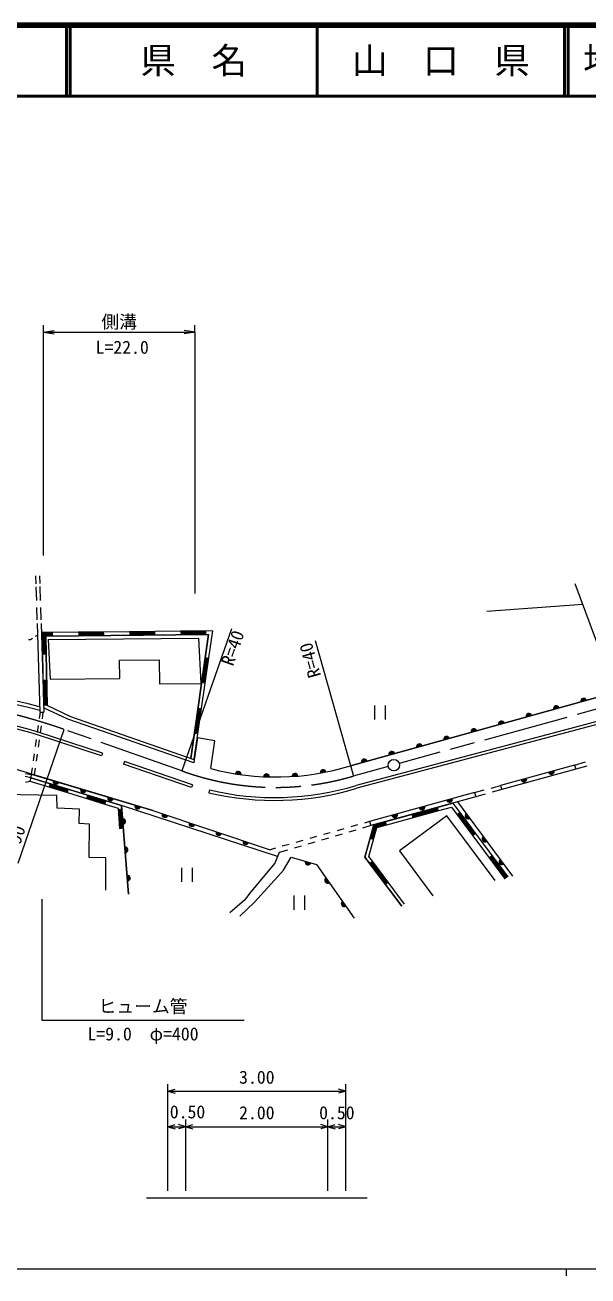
# Model space of a CAD drawing. Units: millimetres, scale not verified. Extents: x 40000 to 680000, y 20000 to 380000.
# Drawn here: x 291918 to 371046, y 204000 to 380000 of the extents above; entities that cross this region are included whole.
import ezdxf
from ezdxf.enums import TextEntityAlignment as Align

# ---------------------------------------------------------------- set-up
doc = ezdxf.new("R2010")
doc.units = ezdxf.units.MM
doc.header["$LTSCALE"] = 1000
doc.linetypes.add('CHAIN', pattern=[18.5, 12, -1.5, 3.5, -1.5])
for name, color, linetype, lineweight in [('M-BGD', 7, 'Continuous', 13), ('M-BMK', 2, 'CHAIN', 13), ('M-BMK-HTXT', 7, 'Continuous', 13), ('M-BMK-SRVR', 3, 'Continuous', 13), ('M-STR-HTXT', 7, 'Continuous', 13), ('M-TTL', 2, 'Continuous', 140), ('M-TTL-BAND', 7, 'Continuous', 13), ('M-TTL-LINE', 7, 'Continuous', 50)]:
    doc.layers.add(name, color=color, linetype=linetype, lineweight=lineweight)
doc.layers.add('M-TTL-TXT', color=7, linetype='Continuous')
doc.styles.add('ＭＳ ゴシック', font='')
doc.styles.get('ＭＳ ゴシック').set_extended_font_data('MS Gothic')

# ---------------------------------------------------------------- blocks, each defined once
blk = doc.blocks.new('ﾌﾟﾛｯﾄﾏｰｸ-02')
at = {"color": 3, "linetype": 'Continuous', "lineweight": 13}
blk.add_circle((0, 0), 0.5, dxfattribs=at)
blk = doc.blocks.new('open_arrow')
at = {"color": 0, "linetype": 'Continuous', "lineweight": -2}
blk.add_lwpolyline([(7.5, 1.25), (0, 0), (7.5, -1.25)], dxfattribs=at)

msp = doc.modelspace()

# ---------------------------------------------------------------- linework, layer by layer
at = {"layer": 'M-BGD'}
for p, q in [((293406, 302485), (293440, 301387)), ((293453, 300976), (293513, 299016)), ((293956, 302502), (293990, 301404)), ((294002, 300993), (294062, 299033)), ((369209, 301437), (372799, 291717)), ((293542, 298054), (293595, 296308)), ((294092, 298070), (294145, 296325)), ((370308, 298460), (356827, 297500)), ((293611, 295786), (293992, 283325)), ((294161, 295803), (294542, 283342)), ((293390, 293995), (293661, 294164)), ((299421, 294575), (294307, 294526)), ((294307, 294526), (294370, 291445)), ((295829, 294490), (294358, 294476)), ((294358, 294476), (294420, 291446)), ((295830, 294440), (294409, 294427)), ((294409, 294427), (294470, 291447)), ((295830, 294390), (294460, 294377)), ((294460, 294377), (294520, 291448)), ((295831, 294340), (294511, 294328)), ((294511, 294328), (294570, 291449)), ((295831, 294290), (294562, 294278)), ((294562, 294278), (294620, 291450)), ((295832, 294240), (294613, 294229)), ((294613, 294229), (294670, 291451)), ((295832, 294190), (294664, 294179)), ((294664, 294179), (294720, 291452)), ((295833, 294140), (294715, 294130)), ((294715, 294130), (294770, 291453)), ((295833, 294090), (294766, 294080)), ((294766, 294080), (294820, 291454)), ((294817, 294031), (317719, 294254)), ((317719, 294254), (294817, 294031)), ((295016, 284271), (294817, 294031)), ((294817, 294031), (295016, 284271)), ((306606, 294646), (299421, 294575)), ((303014, 294561), (299422, 294525)), ((303015, 294511), (299422, 294475)), ((303015, 294461), (299423, 294425)), ((303016, 294411), (299423, 294375)), ((303016, 294361), (299424, 294325)), ((303017, 294311), (299424, 294275)), ((303017, 294261), (299425, 294225)), ((303018, 294211), (299425, 294175)), ((303018, 294161), (299426, 294125)), ((313791, 294716), (306606, 294646)), ((310199, 294631), (306607, 294596)), ((310200, 294581), (306607, 294546)), ((310200, 294531), (306608, 294496)), ((310201, 294481), (306608, 294446)), ((310201, 294431), (306609, 294396)), ((310202, 294381), (306609, 294346)), ((310202, 294331), (306610, 294296)), ((310203, 294281), (306610, 294246)), ((310203, 294231), (306611, 294196)), ((318297, 294760), (313791, 294716)), ((317384, 294701), (313792, 294666)), ((317385, 294651), (313792, 294616)), ((317385, 294601), (313793, 294566)), ((317386, 294551), (313793, 294516)), ((317386, 294501), (313794, 294466)), ((317387, 294451), (313794, 294416)), ((317387, 294401), (313795, 294366)), ((317388, 294351), (313795, 294316)), ((317388, 294301), (313796, 294266)), ((317719, 294254), (315210, 276800)), ((315210, 276800), (317719, 294254)), ((317750, 290954), (318297, 294760)), ((292409, 293545), (292695, 293562)), ((292695, 293562), (292966, 293731)), ((295181, 293555), (316364, 293741)), ((295181, 293555), (295427, 287957)), ((316693, 287363), (316364, 293741)), ((294370, 291445), (294516, 284261)), ((305207, 290643), (310766, 290692)), ((305229, 288043), (305207, 290643)), ((310766, 290692), (310796, 287312)), ((316727, 283841), (317750, 290954)), ((316793, 287462), (317304, 291018)), ((316843, 287454), (317354, 291011)), ((316892, 287447), (317403, 291003)), ((316942, 287440), (317453, 290996)), ((316991, 287433), (317502, 290989)), ((317041, 287426), (317552, 290982)), ((317090, 287419), (317601, 290975)), ((317140, 287412), (317651, 290968)), ((317189, 287405), (317700, 290961)), ((294493, 287854), (294566, 284262)), ((294543, 287855), (294616, 284263)), ((294593, 287856), (294666, 284264)), ((294643, 287857), (294716, 284265)), ((294693, 287858), (294766, 284266)), ((294743, 287859), (294816, 284267)), ((294793, 287860), (294866, 284268)), ((294843, 287861), (294916, 284269)), ((294893, 287862), (294966, 284270)), ((295427, 287957), (305229, 288043)), ((310796, 287312), (316693, 287363)), ((376260, 286490), (337656, 275775)), ((337656, 275775), (376260, 286490)), ((297935, 282328), (294523, 283918)), ((298376, 282683), (295016, 284271)), ((315705, 276729), (316727, 283841)), ((315771, 280349), (316282, 283905)), ((315820, 280342), (316331, 283898)), ((315870, 280335), (316381, 283891)), ((315919, 280328), (316430, 283884)), ((315969, 280321), (316480, 283877)), ((316018, 280314), (316529, 283870)), ((316068, 280307), (316579, 283863)), ((316117, 280299), (316628, 283856)), ((316167, 280292), (316678, 283848)), ((341018, 284285), (341018, 282285)), ((342518, 284285), (342518, 282285)), ((294035, 283326), (293908, 282434)), ((293992, 283325), (294542, 283342)), ((294441, 283338), (294305, 282382)), ((315652, 276201), (297935, 282328)), ((315710, 276626), (298376, 282683)), ((376652, 283176), (338448, 273004)), ((376754, 282790), (338551, 272617)), ((302662, 277163), (293517, 280186)), ((293767, 281444), (293627, 280454)), ((302787, 277542), (293643, 280566)), ((294164, 281392), (294023, 280402)), ((293486, 279464), (293345, 278474)), ((293883, 279412), (293742, 278422)), ((316147, 279693), (315710, 276626)), ((318589, 279299), (316147, 279693)), ((318019, 275388), (318589, 279299)), ((309883, 269483), (282984, 277556)), ((293205, 277483), (293064, 276493)), ((293601, 277432), (293460, 276442)), ((302787, 277542), (302662, 277163)), ((305886, 276365), (305756, 275987)), ((315449, 273092), (305886, 276365)), ((315710, 276626), (315652, 276201)), ((292781, 274494), (291989, 274646)), ((292796, 274611), (292728, 274097)), ((292923, 275503), (292796, 274611)), ((292796, 274611), (309883, 269483)), ((293320, 275451), (293184, 274495)), ((315320, 272714), (305756, 275987)), ((369159, 275887), (358770, 273020)), ((369159, 275887), (358770, 273020)), ((369319, 275309), (358930, 272442)), ((369159, 275887), (370717, 276317)), ((369159, 275887), (369319, 275309)), ((370876, 275739), (369319, 275309)), ((292728, 274097), (291925, 274251)), ((291968, 273484), (292582, 273619)), ((292728, 274097), (292582, 273619)), ((292582, 273619), (297869, 272006)), ((305468, 270210), (292728, 274097)), ((292728, 274097), (305468, 270210)), ((295240, 272860), (297883, 272054)), ((295255, 272908), (297898, 272102)), ((295269, 272956), (297912, 272149)), ((295284, 273004), (297927, 272197)), ((295298, 273051), (297942, 272245)), ((295313, 273099), (297956, 272293)), ((295328, 273147), (297971, 272341)), ((295342, 273195), (297985, 272389)), ((295357, 273243), (298000, 272436)), ((315449, 273092), (315320, 272714)), ((357420, 272648), (358770, 273020)), ((358770, 273020), (358930, 272442)), ((296391, 271605), (288685, 271728)), ((296440, 269819), (296391, 271605)), ((297869, 272006), (303155, 270393)), ((300526, 271247), (303170, 270441)), ((300541, 271295), (303184, 270489)), ((300556, 271343), (303199, 270537)), ((300570, 271391), (303213, 270585)), ((300585, 271439), (303228, 270632)), ((300599, 271487), (303243, 270680)), ((300614, 271534), (303257, 270728)), ((300629, 271582), (303272, 270776)), ((300643, 271630), (303286, 270824)), ((317860, 272375), (317768, 271986)), ((355105, 272009), (340355, 267939)), ((355105, 272009), (340356, 267934)), ((355265, 271431), (340516, 267361)), ((355105, 272009), (356456, 272382)), ((355105, 272009), (355265, 271431)), ((356615, 271803), (355265, 271431)), ((358930, 272442), (357579, 272069)), ((299572, 269697), (296440, 269819)), ((299523, 267642), (299572, 269697)), ((303155, 270393), (304994, 269832)), ((304994, 269832), (305200, 266922)), ((305055, 269682), (305250, 266926)), ((305104, 269686), (305300, 266929)), ((305154, 269689), (305350, 266933)), ((305204, 269693), (305400, 266936)), ((305254, 269696), (305450, 266940)), ((305304, 269700), (305500, 266943)), ((305354, 269703), (305550, 266947)), ((305404, 269707), (305599, 266950)), ((305454, 269711), (305649, 266954)), ((327423, 263030), (305468, 270210)), ((305468, 270210), (305699, 266958)), ((305468, 270210), (306478, 257705)), ((309883, 269483), (326386, 263976)), ((309883, 269483), (326392, 263974)), ((340957, 267482), (352042, 270541)), ((342786, 267468), (350074, 269480)), ((346310, 268908), (349954, 269913)), ((346323, 268859), (349968, 269865)), ((346337, 268811), (349981, 269817)), ((346350, 268763), (349994, 269769)), ((346363, 268715), (350008, 269721)), ((346377, 268667), (350021, 269672)), ((346390, 268618), (350034, 269624)), ((346403, 268570), (350048, 269576)), ((346417, 268522), (350061, 269528)), ((350074, 269480), (351845, 269968)), ((351845, 269968), (354852, 265924)), ((352042, 270541), (359766, 260156)), ((352042, 270541), (359766, 260156)), ((352701, 270723), (360447, 260248)), ((352701, 270723), (360447, 260248)), ((300991, 267569), (299523, 267642)), ((300934, 262890), (300991, 267569)), ((340356, 267934), (339625, 267727)), ((340356, 267934), (340518, 267356)), ((340997, 267441), (342666, 267902)), ((341038, 267401), (342679, 267854)), ((341078, 267360), (342692, 267806)), ((341119, 267319), (342706, 267757)), ((341160, 267279), (342719, 267709)), ((341200, 267238), (342732, 267661)), ((341241, 267198), (342746, 267613)), ((341282, 267157), (342759, 267565)), ((352636, 268988), (354892, 265954)), ((352676, 269017), (354933, 265984)), ((352717, 269047), (354973, 266014)), ((352757, 269077), (355013, 266044)), ((352797, 269107), (355053, 266073)), ((352837, 269137), (355093, 266103)), ((352877, 269167), (355133, 266133)), ((352917, 269196), (355173, 266163)), ((352957, 269226), (355213, 266193)), ((332890, 265819), (331928, 265546)), ((334814, 266364), (333852, 266091)), ((336476, 266167), (335516, 265885)), ((336739, 266909), (335776, 266637)), ((338394, 266732), (337435, 266450)), ((338663, 267455), (337701, 267182)), ((340518, 267356), (339354, 267014)), ((340957, 267482), (339695, 262926)), ((339695, 262926), (340957, 267482)), ((340242, 263029), (341363, 267076)), ((340465, 265521), (340997, 267441)), ((340513, 265508), (341038, 267401)), ((340562, 265494), (341078, 267360)), ((340610, 265481), (341119, 267319)), ((340658, 265468), (341160, 267279)), ((340706, 265454), (341200, 267238)), ((340754, 265441), (341241, 267198)), ((340803, 265427), (341282, 267157)), ((340851, 265414), (341322, 267116)), ((341322, 267116), (342772, 267516)), ((341363, 267076), (342786, 267468)), ((354852, 265924), (359365, 259857)), ((327117, 264183), (326386, 263976)), ((329042, 264728), (328080, 264455)), ((330719, 264474), (329760, 264192)), ((330966, 265273), (330004, 265001)), ((332638, 265039), (331679, 264756)), ((334557, 265603), (333597, 265321)), ((303271, 262836), (300934, 262890)), ((303271, 258302), (303271, 262836)), ((327637, 263567), (327045, 262078)), ((328801, 263910), (327637, 263567)), ((328230, 261101), (329307, 262944)), ((329307, 262944), (332879, 261900)), ((329307, 262944), (332879, 261900)), ((339695, 262926), (344873, 256016)), ((344873, 256016), (339695, 262926)), ((340739, 262366), (340242, 263029)), ((342846, 259221), (340579, 262246)), ((342886, 259251), (340619, 262276)), ((342926, 259281), (340659, 262306)), ((342966, 259311), (340699, 262336)), ((345273, 256316), (340739, 262366)), ((357149, 262921), (359405, 259887)), ((357189, 262950), (359445, 259917)), ((357229, 262980), (359485, 259947)), ((357269, 263010), (359525, 259977)), ((357309, 263040), (359565, 260006)), ((357349, 263070), (359605, 260036)), ((357389, 263100), (359645, 260066)), ((357429, 263129), (359686, 260096)), ((357470, 263159), (359726, 260126)), ((313905, 261434), (313905, 259434)), ((315405, 261434), (315405, 259434)), ((327045, 262078), (323663, 258035)), ((327431, 260188), (328230, 261101)), ((332879, 261900), (338196, 254349)), ((332879, 261900), (338196, 254349)), ((342646, 259071), (340379, 262096)), ((342686, 259101), (340419, 262126)), ((342726, 259131), (340459, 262156)), ((342766, 259161), (340499, 262186)), ((342806, 259191), (340539, 262216)), ((324185, 256599), (327431, 260188)), ((323663, 258035), (322783, 256893)), ((329683, 257534), (329683, 255534)), ((331183, 257534), (331183, 255534)), ((322783, 256893), (320728, 255115)), ((322114, 254642), (324185, 256599))]:
    msp.add_line(p, q, dxfattribs=at)
for points in [[(306478, 257705), (305468, 270210), (305424, 270224)], [(357992, 259633), (351217, 268757), (344535, 263796), (349235, 257466)]]:
    msp.add_lwpolyline(points, dxfattribs=at)
for centre, radius, start, end in [((266833, 182107), 105026, 75.01738, 89.59015), ((266833, 182107), 105526, 75.09899, 89.59162), ((370448, 284877), 400, 15.5118, 195.5118), ((370448, 284877), 300, 15.5118, 195.5118), ((268346, 194032), 89755, 73.70458, 87.10596), ((268346, 194032), 90155, 73.70458, 87.10596), ((366594, 283807), 400, 15.5118, 195.5118), ((366594, 283807), 300, 15.5118, 195.5118), ((366594, 283807), 200, 15.5118, 195.5118), ((366594, 283807), 100, 15.5118, 195.5118), ((370448, 284877), 200, 15.5118, 195.5118), ((370448, 284877), 100, 15.5118, 195.5118), ((358885, 281668), 400, 15.5118, 195.5118), ((358885, 281668), 300, 15.5118, 195.5118), ((358885, 281668), 200, 15.5118, 195.5118), ((358885, 281668), 100, 15.5118, 195.5118), ((362740, 282737), 400, 15.5118, 195.5118), ((362740, 282737), 300, 15.5118, 195.5118), ((362740, 282737), 200, 15.5118, 195.5118), ((362740, 282737), 100, 15.5118, 195.5118), ((351177, 279528), 400, 15.5118, 195.5118), ((355031, 280598), 400, 15.5118, 195.5118), ((355031, 280598), 300, 15.5118, 195.5118), ((355031, 280598), 200, 15.5118, 195.5118), ((355031, 280598), 100, 15.5118, 195.5118), ((347322, 278458), 400, 15.5118, 195.5118), ((347322, 278458), 300, 15.5118, 195.5118), ((347322, 278458), 200, 15.5118, 195.5118), ((347322, 278458), 100, 15.5118, 195.5118), ((351177, 279528), 300, 15.5118, 195.5118), ((351177, 279528), 200, 15.5118, 195.5118), ((351177, 279528), 100, 15.5118, 195.5118), ((339614, 276319), 400, 15.5118, 195.5118), ((339614, 276319), 300, 15.5118, 195.5118), ((339614, 276319), 200, 15.5118, 195.5118), ((339614, 276319), 100, 15.5118, 195.5118), ((343468, 277389), 400, 15.5118, 195.5118), ((343468, 277389), 300, 15.5118, 195.5118), ((343468, 277389), 200, 15.5118, 195.5118), ((343468, 277389), 100, 15.5118, 195.5118), ((327160, 309964), 35764, 255.19197, 287.07201), ((327160, 309963), 35763, 255.1917, 287.06723), ((321884, 274592), 400, 351.5168, 171.5168), ((321884, 274592), 300, 351.5168, 171.5168), ((321884, 274592), 200, 351.67693, 171.35666), ((321884, 274592), 100, 351.59689, 171.43671), ((325865, 274224), 400, 357.92524, 177.92524), ((329862, 274303), 400, 4.33368, 184.33368), ((329862, 274303), 300, 4.33368, 184.33368), ((333826, 274827), 400, 10.74212, 190.74212), ((333826, 274827), 300, 10.74212, 190.74212), ((333826, 274827), 200, 10.90226, 190.58199), ((333826, 274827), 100, 10.82221, 190.66204), ((365893, 274986), 400, 195.42762, 15.42762), ((365893, 274986), 300, 195.42762, 15.42762), ((365893, 274986), 200, 195.42762, 15.42762), ((365893, 274986), 100, 195.42762, 15.42762), ((296265, 273570), 400, 163.29544, 343.29544), ((296265, 273570), 300, 163.29544, 343.29544), ((296265, 273570), 200, 163.29544, 343.29544), ((296265, 273570), 100, 163.29544, 343.29544), ((326984, 310999), 39687, 256.70896, 286.79028), ((325865, 274224), 300, 357.92524, 177.92524), ((325865, 274224), 200, 358.08538, 177.7651), ((325865, 274224), 100, 358.00533, 177.84515), ((329862, 274303), 200, 4.49382, 184.17355), ((329862, 274303), 100, 4.41377, 184.25359), ((362037, 273922), 400, 195.42762, 15.42762), ((362037, 273922), 300, 195.42762, 15.42762), ((362037, 273922), 200, 195.42762, 15.42762), ((362037, 273922), 100, 195.42762, 15.42762), ((300096, 272420), 400, 163.29544, 343.29544), ((300096, 272420), 300, 163.29544, 343.29544), ((300096, 272420), 200, 163.29544, 343.29544), ((300096, 272420), 100, 163.29544, 343.29544), ((303928, 271271), 400, 163.29544, 343.29544), ((303928, 271271), 300, 163.29544, 343.29544), ((303928, 271271), 200, 163.29544, 343.29544), ((303928, 271271), 100, 163.29544, 343.29544), ((326984, 310999), 40087, 256.70896, 286.79028), ((351586, 271037), 400, 195.44369, 15.44369), ((351586, 271037), 300, 195.44369, 15.44369), ((351586, 271037), 200, 195.44369, 15.44369), ((351586, 271037), 100, 195.44369, 15.44369), ((307759, 270121), 400, 163.29544, 343.29544), ((307759, 270121), 300, 163.29544, 343.29544), ((307759, 270121), 200, 163.29544, 343.29544), ((307759, 270121), 100, 163.29544, 343.29544), ((347731, 269972), 400, 195.44369, 15.44369), ((347731, 269972), 300, 195.44369, 15.44369), ((347731, 269972), 200, 195.44369, 15.44369), ((347731, 269972), 100, 195.44369, 15.44369), ((305651, 267945), 400, 274.61484, 94.61484), ((305651, 267945), 300, 274.61484, 94.61484), ((305651, 267945), 200, 274.61484, 94.61484), ((305651, 267945), 100, 274.61484, 94.61484), ((311574, 268919), 400, 161.54402, 341.54402), ((311574, 268919), 300, 161.54402, 341.54402), ((311574, 268919), 200, 161.54402, 341.54402), ((311574, 268919), 100, 161.54402, 341.54402), ((315368, 267653), 400, 161.54402, 341.54402), ((315368, 267653), 300, 161.54402, 341.54402), ((315368, 267653), 200, 161.54402, 341.54402), ((315368, 267653), 100, 161.54402, 341.54402), ((343875, 268907), 400, 195.44369, 15.44369), ((343875, 268907), 300, 195.44369, 15.44369), ((343875, 268907), 200, 195.44369, 15.44369), ((343875, 268907), 100, 195.44369, 15.44369), ((354196, 268701), 400, 126.4832, 306.4832), ((354196, 268701), 300, 126.4832, 306.4832), ((354196, 268701), 200, 126.4832, 306.4832), ((354196, 268701), 100, 126.4832, 306.4832), ((319162, 266387), 400, 161.54402, 341.54402), ((319162, 266387), 300, 161.54402, 341.54402), ((319162, 266387), 200, 161.54402, 341.54402), ((319162, 266387), 100, 161.54402, 341.54402), ((356574, 265485), 400, 126.4832, 306.4832), ((305973, 263958), 400, 274.61484, 94.61484), ((305973, 263958), 300, 274.61484, 94.61484), ((305973, 263958), 200, 274.61484, 94.61484), ((305973, 263958), 100, 274.61484, 94.61484), ((322956, 265120), 400, 161.54402, 341.54402), ((322956, 265120), 300, 161.54402, 341.54402), ((322956, 265120), 200, 161.54402, 341.54402), ((322956, 265120), 100, 161.54402, 341.54402), ((356574, 265485), 300, 126.4832, 306.4832), ((356574, 265485), 200, 126.4832, 306.4832), ((356574, 265485), 100, 126.4832, 306.4832), ((331686, 262249), 400, 163.70966, 343.70966), ((331686, 262249), 300, 163.70966, 343.70966), ((331686, 262249), 200, 163.70966, 343.70966), ((331686, 262249), 100, 163.70966, 343.70966), ((358952, 262269), 400, 126.4832, 306.4832), ((358952, 262269), 300, 126.4832, 306.4832), ((358952, 262269), 200, 126.4832, 306.4832), ((358952, 262269), 100, 126.4832, 306.4832), ((306295, 259971), 400, 274.61484, 94.61484), ((306295, 259971), 300, 274.61484, 94.61484), ((306295, 259971), 200, 274.61484, 94.61484), ((306295, 259971), 100, 274.61484, 94.61484), ((334466, 259646), 400, 125.14952, 305.14952), ((334466, 259646), 300, 125.14952, 305.14952), ((334466, 259646), 200, 125.14952, 305.14952), ((334466, 259646), 100, 125.14952, 305.14952), ((336769, 256375), 400, 125.14952, 305.14952), ((336769, 256375), 300, 125.14952, 305.14952), ((336769, 256375), 200, 125.14952, 305.14952), ((336769, 256375), 100, 125.14952, 305.14952)]:
    msp.add_arc(centre, radius, start, end, dxfattribs=at)
at = {"layer": 'M-BMK'}
for p, q in [((439414, 302221), (344513, 276101)), ((313948, 275069), (297389, 280903)), ((342972, 275677), (338045, 274321))]:
    msp.add_line(p, q, dxfattribs=at)
for centre, radius, start, end in [((269164, 199969), 85715, 70.77403, 91.06148), ((327131, 311229), 38488, 249.96976, 286.47354)]:
    msp.add_arc(centre, radius, start, end, dxfattribs=at)
at = {"layer": 'M-BMK-HTXT'}
msp.add_lwpolyline([(309000, 215000), (312000, 215000), (314500, 215000), (334500, 215000), (337000, 215000), (340000, 215000)], dxfattribs=at)
at = {"layer": 'M-BMK-SRVR'}
for p, q in [((320950, 295058), (313978, 275058)), ((332717, 293410), (338076, 274329)), ((290955, 262092), (297425, 280891))]:
    msp.add_line(p, q, dxfattribs=at)
at = {"layer": 'M-STR-HTXT'}
for p, q in [((294503, 336779), (294503, 337779)), ((294503, 336779), (296003, 337029)), ((294503, 305376), (294503, 336779)), ((294503, 336779), (315795, 336779)), ((294503, 336779), (296003, 336529)), ((315795, 336779), (314295, 337029)), ((315795, 336779), (314295, 336529)), ((315795, 336779), (315795, 337779)), ((315795, 336779), (315795, 300003)), ((312000, 216000), (312000, 231000)), ((337000, 216000), (337000, 231000)), ((312000, 230000), (313000, 230300)), ((312000, 230000), (337000, 230000)), ((312000, 230000), (313000, 229700)), ((337000, 230000), (336000, 230300)), ((337000, 230000), (336000, 229700)), ((312000, 216000), (312000, 226000)), ((312000, 225000), (313000, 225300)), ((314500, 225000), (313500, 225300)), ((314500, 216000), (314500, 226000)), ((314500, 216000), (314500, 226000)), ((314500, 225000), (315500, 225300)), ((334500, 225000), (333500, 225300)), ((334500, 216000), (334500, 226000)), ((334500, 216000), (334500, 226000)), ((334500, 225000), (335500, 225300)), ((337000, 225000), (336000, 225300)), ((337000, 216000), (337000, 226000)), ((312000, 225000), (314500, 225000)), ((312000, 225000), (313000, 224700)), ((314500, 225000), (313500, 224700)), ((314500, 225000), (334500, 225000)), ((314500, 225000), (315500, 224700)), ((334500, 225000), (333500, 224700)), ((334500, 225000), (337000, 225000)), ((334500, 225000), (335500, 224700)), ((337000, 225000), (336000, 224700))]:
    msp.add_line(p, q, dxfattribs=at)
msp.add_lwpolyline([(294273, 257035), (294273, 239975), (322731, 239975)], dxfattribs=at)
at = {"layer": 'M-TTL'}
msp.add_line((680000, 380000), (40000, 380000), dxfattribs=at)
at = {"layer": 'M-TTL-BAND'}
for p, q in [((40000, 205000), (579000, 205000)), ((368000, 205000), (368000, 204000))]:
    msp.add_line(p, q, dxfattribs=at)
at = {"layer": 'M-TTL-LINE'}
for p, q in [((297750, 380000), (297750, 370000)), ((298250, 380000), (298250, 370000)), ((333000, 380000), (333000, 370000)), ((367750, 380000), (367750, 370000)), ((368250, 380000), (368250, 370000)), ((40000, 370000), (680000, 370000))]:
    msp.add_line(p, q, dxfattribs=at)

# ---------------------------------------------------------------- block references
at = {"layer": 'M-BMK-SRVR', "xscale": 1600, "yscale": 1600, "rotation": 90}
msp.add_blockref('ﾌﾟﾛｯﾄﾏｰｸ-02', (343751, 275858), dxfattribs=at)
at = {"layer": 'M-STR-HTXT', "rotation": 270}
msp.add_blockref('open_arrow', (294273, 257035), dxfattribs=at)

# ---------------------------------------------------------------- texts
at = {"layer": 'M-BMK-SRVR', "style": 'ＭＳ ゴシック'}
for rotation, p in [(70.694, (323310, 294231)), (105.69, (332717, 293410))]:
    msp.add_text('R=40', height=1833, rotation=rotation, dxfattribs=at).set_placement(p, align=Align.BOTTOM_RIGHT)
msp.add_text('R=90', height=1833, rotation=71.117, dxfattribs=at).set_placement((290955, 262092), align=Align.BOTTOM_LEFT)
at = {"layer": 'M-STR-HTXT', "style": 'ＭＳ ゴシック'}
for s, p in [('側溝', (305149, 336779)), ('L=22.0', (305575, 333197)), ('ヒューム管', (308502, 240475)), ('3.00', (324500, 230500)), ('0.50', (314755, 225627)), ('2.00', (324500, 225500)), ('0.50', (335750, 225500))]:
    msp.add_text(s, height=1833, dxfattribs=at).set_placement(p, align=Align.BOTTOM_CENTER)
msp.add_text('L=9.0\u3000φ=400', height=1833, dxfattribs=at).set_placement((308502, 238975), align=Align.TOP_CENTER)
at = {"layer": 'M-TTL-TXT', "style": 'ＭＳ ゴシック'}
for s, p in [('県\u3000名', (315625, 375000)), ('山\u3000口\u3000県', (350375, 375000))]:
    msp.add_text(s, height=3666, dxfattribs=at).set_placement(p, align=Align.MIDDLE_CENTER)
msp.add_text('地 名', height=3666, dxfattribs=at).set_placement((370380, 375000), align=Align.MIDDLE_LEFT)

doc.saveas('drawing.dxf')
